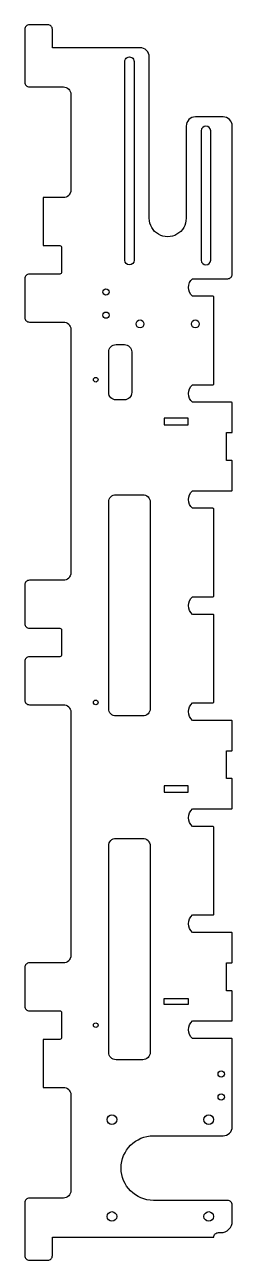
# Model space of a CAD drawing. Extents: x 7219 to 7444, y 12632 to 13972.
import ezdxf

# ---------------------------------------------------------------- set-up
doc = ezdxf.new("R2010")
doc.units = 0

# ---------------------------------------------------------------- blocks, each defined once
blk = doc.blocks.new('Part1899107873', base_point=(0, -30))
at = {"layer": '1'}
for points in [[(1340, -5, 0.414214), (1335, 0), (1315, 0), (1315, 175, -0.414214), (1310, 180), (1310, 182.5, 0.414214), (1297.5, 195), (1280, 195, 0.414214), (1275, 190), (1275, 109.5, -1), (1205, 109.5), (1205, 185, 0.414214), (1195, 195), (1100.5, 195, 0.414214), (1099.5, 194), (1099.5, 151.9, -0.460628), (1080.5, 151.9), (1080.5, 194, 0.414214), (1079.5, 195), (1048.7, 195, 0.414214), (1047.7, 194), (1047.7, 188.7), (1017.4, 188.7), (1017.4, 194, 0.414214), (1016.4, 195), (985.5, 195, 0.414214), (984.5, 194), (984.5, 151.9, -0.460628), (965.5, 151.9), (965.5, 174, 0.414214), (964.5, 175), (870.5, 175, 0.414214), (869.5, 174), (869.5, 151.9, -0.460628), (850.5, 151.9), (850.5, 194, 0.414214), (849.5, 195), (818.6, 195, 0.414214), (817.6, 194), (817.6, 188.7), (787.4, 188.7), (787.4, 194, 0.414214), (786.4, 195), (755.5, 195, 0.414214), (754.5, 194), (754.5, 151.9, -0.460628), (735.5, 151.9), (735.5, 174, 0.414214), (734.5, 175), (640.5, 175, 0.414214), (639.5, 174), (639.5, 151.9, -0.460628), (620.5, 151.9), (620.5, 174, 0.414214), (619.5, 175), (525.5, 175, 0.414214), (524.5, 174), (524.5, 151.9, -0.460628), (505.5, 151.9), (505.5, 194, 0.414214), (504.5, 195), (473.6, 195, 0.414214), (472.6, 194), (472.6, 188.7), (442.4, 188.7), (442.4, 194, 0.414214), (441.4, 195), (410.5, 195, 0.414214), (409.5, 194), (409.5, 151.9, -0.460628), (390.5, 151.9), (390.5, 174, 0.414214), (389.5, 175), (295.5, 175, 0.414214), (294.5, 174), (294.5, 151.9, -0.460628), (275.5, 151.9), (275.5, 190, 0.414214), (270.5, 195), (110, 195, 0.414214), (100, 185), (100, 155, 0.414214), (110, 145), (210, 145, -1), (210, 105), (35, 105, 0.414214), (25, 95), (25, 0), (5, 0, 0.414214), (0, -5), (0, -25, 0.414214), (5, -30), (62.5, -30, 0.414214), (67.5, -25), (67.5, 12, -0.414214), (75.5, 20), (179.5, 20, -0.414214), (187.5, 12), (187.5, -10), (239.5, -10), (239.5, 8, -0.414214), (241.5, 10), (268.5, 10, -0.414214), (270.5, 8), (270.5, -25, 0.414214), (275.5, -30), (317.5, -30, 0.414214), (322.5, -25), (322.5, 12, -0.414214), (330.5, 20), (594.5, 20, -0.414214), (602.5, 12), (602.5, -25, 0.414214), (607.5, -30), (649.5, -30, 0.414214), (654.5, -25), (654.5, 8, -0.414214), (656.5, 10), (683.5, 10, -0.414214), (685.5, 8), (685.5, -25, 0.414214), (690.5, -30), (732.5, -30, 0.414214), (737.5, -25), (737.5, 12, -0.414214), (745.5, 20), (1009.5, 20, -0.414214), (1017.5, 12), (1017.5, -25, 0.414214), (1022.5, -30), (1064.5, -30, 0.414214), (1069.5, -25), (1069.5, 8, -0.414214), (1071.5, 10), (1098.5, 10, -0.414214), (1100.5, 8), (1100.5, -10), (1152.5, -10), (1152.5, 12, -0.414214), (1160.5, 20), (1264.5, 20, -0.414214), (1272.5, 12), (1272.5, -25, 0.414214), (1277.5, -30), (1335, -30, 0.414214), (1340, -25)], [(255.5, 171.6), (115, 171.6, 1), (115, 161.4), (255.5, 161.4, 1)], [(749.7, 98), (749.7, 69, -0.414214), (741.7, 61), (517.7, 61, -0.414214), (509.7, 69), (509.7, 98, -0.414214), (517.7, 106), (741.7, 106, -0.414214)], [(1122.5, 98), (1122.5, 69, -0.414214), (1114.5, 61), (890.5, 61, -0.414214), (882.5, 69), (882.5, 98, -0.414214), (890.5, 106), (1114.5, 106, -0.414214)], [(255.5, 88.6, -1), (255.5, 78.4), (40, 78.4, -1), (40, 88.6)], [(406.9, 78), (406.9, 69, -0.414214), (398.9, 61), (354.9, 61, -0.414214), (346.9, 69), (346.9, 78, -0.414214), (354.9, 86), (398.9, 86, -0.414214)]]:
    blk.add_lwpolyline(points, format="xyb", close=True, dxfattribs=at)
for points in [[(433.9, 147), (426.9, 147), (426.9, 121), (433.9, 121)], [(832.5, 147), (825.5, 147), (825.5, 121), (832.5, 121)], [(1062.5, 147), (1062.5, 121), (1056.2, 121), (1056.2, 147)]]:
    blk.add_lwpolyline(points, close=True, dxfattribs=at)
for centre, radius in [((1138, 183), 3.4), ((1163, 183), 3.4), ((1187.5, 169.5), 5.25), ((1292.5, 169.5), 5.25), ((324.5, 155), 4.25), ((324.5, 95), 4.25), ((1187.5, 64.5), 5.25), ((1292.5, 64.5), 5.25), ((290, 58), 3.4), ((315, 58), 3.4), ((385, 47), 2.5), ((735, 47), 2.5), ((1085, 47), 2.5)]:
    blk.add_circle(centre, radius, dxfattribs=at)

msp = doc.modelspace()

# ---------------------------------------------------------------- block references
at = {"layer": '1', "rotation": 269.999999977959}
msp.add_blockref('Part1899107873', (7218.6, 13971.9), dxfattribs=at)

doc.saveas('drawing.dxf')
